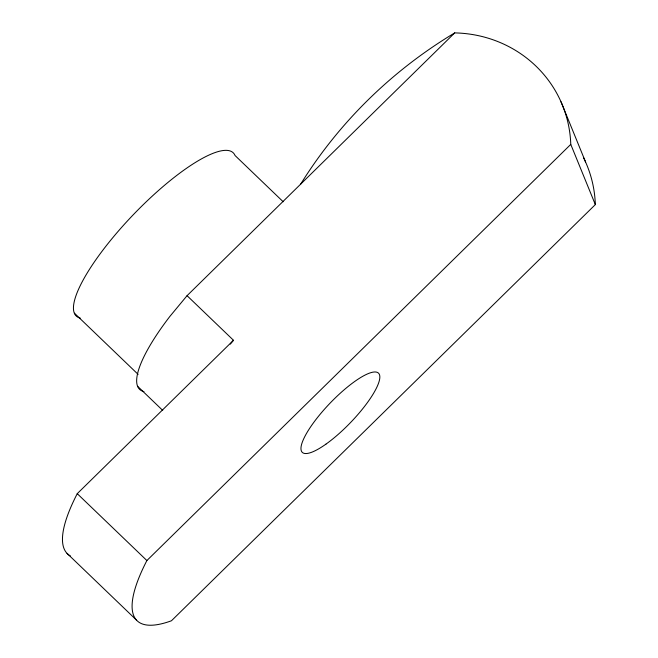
<?xml version="1.0" encoding="UTF-8"?>
<svg xmlns="http://www.w3.org/2000/svg" width="658" height="658" viewBox="0 0 658 658"><rect width="100%" height="100%" fill="white"/><g stroke="black" fill="none" stroke-linecap="round" stroke-linejoin="round"><path stroke-width="0.99" d="M187.061 295.681L233.483 340.276L77.249 493.665L146.882 560.55A207.385 53.224 -46.1 0 0 171.458 620.765L595.334 204.597L570.766 144.39A122.766 117.897 -22.2 0 0 454.711 32.9L187.061 295.681L169.854 316.44A122.215 31.362 -46.1 0 0 143.962 391.609M230.3 344.118L233.483 340.276M146.882 560.55L570.766 144.39M283.179 201.751L235.029 155.494A113.225 29.059 -46.1 0 0 132.414 215.635A113.225 29.059 -46.1 0 0 80.243 318.069M74.42 313.183L138.122 374.377M137.67 386.336L162.723 410.411M67.009 553.337L136.642 620.231M560.994 101.776L585.562 161.991M300.648 184.166A449.43 431.582 -22.2 0 1 454.711 32.9M583.481 157.575A122.766 117.897 -22.2 0 1 595.334 204.597M70.513 556.051A207.385 53.224 -46.1 0 1 77.249 493.665M325.94 444.142A54.943 14.098 -46.1 0 0 379.378 374.451A54.943 14.098 -46.1 0 0 315.906 419.557A54.943 14.098 -46.1 0 0 325.94 444.142"/></g></svg>
